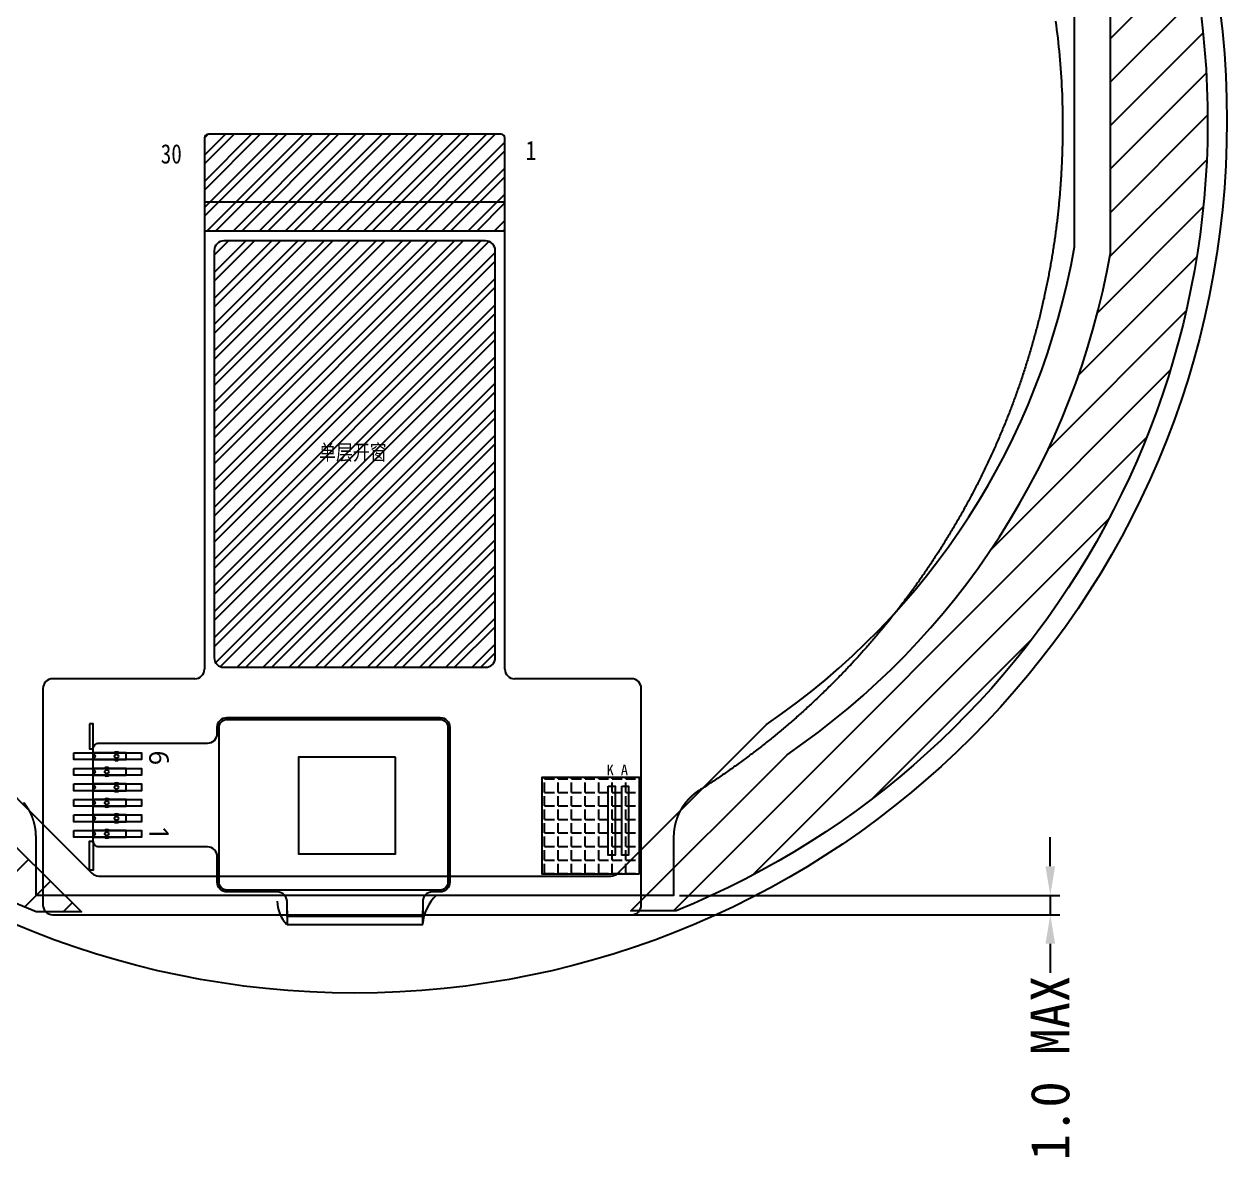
# Model space of a CAD drawing. Header units: millimetres. Extents: x 6268 to 6857, y -7375 to -6958.
# Drawn here: x 6716.7 to 6778.7, y -7210.8 to -7152.4 of the extents above; entities that cross this region are included whole.
import ezdxf

# ---------------------------------------------------------------- set-up
doc = ezdxf.new("R2010")
doc.units = ezdxf.units.MM
doc.header["$LTSCALE"] = 32.67
doc.header["$PDMODE"] = 3
doc.header["$PDSIZE"] = 0.3125
doc.layers.get('0').update_dxf_attribs({"linetype": 'CONTINUOUS'})
doc.layers.get('Defpoints').update_dxf_attribs({"linetype": 'CONTINUOUS'})
for name, color, linetype in [('BZ', 210, 'CONTINUOUS'), ('DIM', 3, 'CONTINUOUS'), ('ITO', 3, 'CONTINUOUS'), ('sensor', 7, 'CONTINUOUS')]:
    doc.layers.add(name, color=color, linetype=linetype)
doc.layers.add('dimension', color=3, linetype='CONTINUOUS', lineweight=9)
doc.styles.add('Arial', font='arial.ttf', dxfattribs={"height": 3})
doc.styles.get("Standard").update_dxf_attribs({"font": 'txt', "width": 0.8})
doc.styles.add('宋', font='SimSun.ttf')
doc.styles.add('宝明', font='simhei.ttf')
doc.styles.add('標注', font='txt.shx')
doc.dimstyles.new('標注', dxfattribs={"dimscale": 0, "dimtxt": 2.5, "dimasz": 1.5, "dimexe": 0.5, "dimexo": 0.3, "dimgap": 0.1, "dimtad": 0, "dimzin": 9, "dimdsep": 46, "dimtxsty": '標注', "dimcen": 0, "dimclrd": 3, "dimclre": 3, "dimclrt": 3, "dimazin": 2, "dimtfac": 1, "dimtmove": 0, "dimatfit": 3, "dimfxl": 1, "dimtolj": 1, "dimtzin": 0, "dimlwd": 25, "dimlwe": 25, "dimarcsym": 0})
pattern_1 = [(45, (66.8462, 199.5676), (-1.12253202, 1.12253202), [])]

# ---------------------------------------------------------------- blocks, each defined once
blk = doc.blocks.new('*D298')
at = {"color": 3, "lineweight": 25, "transparency": 16777216}
for p, q in [((6769.622, -7195.847), (6769.622, -7194.347)), ((6750.487, -7197.347), (6770.122, -7197.347)), ((6769.622, -7197.347), (6769.622, -7198.347)), ((6744.673, -7198.347), (6770.122, -7198.347)), ((6769.622, -7199.847), (6769.622, -7201.347))]:
    blk.add_line(p, q, dxfattribs=at)
at = {"color": 3, "transparency": 16777216}
for points in [[(6769.372, -7195.847), (6769.872, -7195.847), (6769.622, -7197.347)], [(6769.372, -7199.847), (6769.872, -7199.847), (6769.622, -7198.347)]]:
    blk.add_solid(points, dxfattribs=at)
at = {"layer": 'Defpoints', "color": 0, "transparency": 16777216}
for p in [(6750.187, -7197.347), (6744.373, -7198.347), (6769.622, -7198.347)]:
    blk.add_point(p, dxfattribs=at)
at = {"color": 3, "transparency": 16777216, "insert": (6769.622, -7206.257), "char_height": 2, "attachment_point": 5, "rotation": 90, "style": '宋'}
blk.add_mtext('\\A1;1.0 MAX', dxfattribs=at)

msp = doc.modelspace()

# ---------------------------------------------------------------- hatches: boundary and pattern name
h = msp.add_hatch()
h.set_pattern_fill('ANSI31', color=4, scale=0.5, style=0)
h.set_pattern_definition(pattern_1)
h.paths.add_polyline_path([(6723.684, -7119.1), (6733.737, -7119.1), (6733.661, -7113.387, 0.824), (6717.291, -7198.198), (6719.629, -7198.194), (6711.437, -7190.093, -0.202419), (6694.746, -7164.22), (6694.746, -7150.553, -0.293118)])
h = msp.add_hatch()
h.set_pattern_fill('ANSI31', color=4, scale=0.5, style=0)
h.set_pattern_definition(pattern_1)
h.paths.add_polyline_path([(6743.79, -7119.1, -0.293118), (6772.727, -7150.553), (6772.727, -7164.22, -0.202419), (6756.036, -7190.093), (6747.984, -7198.145), (6750.322, -7198.141, 0.824), (6733.661, -7113.387), (6733.737, -7119.1)])
h = msp.add_hatch()
h.set_pattern_fill('ANGLE', color=2, scale=0.1, angle=180)
h.set_pattern_definition([(0, (5124.40104, -7475.6251), (0, 0.6985), [0.508, -0.1905]), (90, (5124.40104, -7475.6251), (-0.6985, 4e-17), [0.508, -0.1905])])
h.paths.add_polyline_path([(6743.409, -7196.259), (6748.409, -7196.259), (6748.409, -7191.259), (6743.409, -7191.259)])
at = {"layer": 'ITO'}
h = msp.add_hatch(dxfattribs=at)
h.set_pattern_fill('ANSI32', color=30, scale=0.1)
h.set_pattern_definition([(45, (520.0826, 133.6057), (-0.67351921, 0.67351921), []), (45, (520.5317, 133.6057), (-0.67351921, 0.67351921), [])])
h.paths.add_polyline_path([(6726.179, -7158.085, 0.414214), (6725.979, -7158.285), (6725.979, -7163.085), (6741.479, -7163.085), (6741.479, -7158.285, 0.414214), (6741.279, -7158.085)])
at = {"layer": 'ITO', "true_color": 0xffffff}
h = msp.add_hatch(dxfattribs=at)
h.set_pattern_fill('ANSI32', scale=0.1)
h.set_pattern_definition([(45, (562.9766, 260.2078), (-0.67351921, 0.67351921), []), (45, (563.4256, 260.2078), (-0.67351921, 0.67351921), [])])
h.paths.add_polyline_path([(6740.979, -7164.085, 0.414214), (6740.479, -7163.585), (6726.979, -7163.585, 0.414214), (6726.479, -7164.085), (6726.479, -7185.085, 0.414214), (6726.979, -7185.585), (6740.479, -7185.585, 0.414214), (6740.979, -7185.085)])
h.paths.add_polyline_path([(6731.65, -7175.399), (6735.711, -7175.399), (6735.711, -7173.855), (6731.65, -7173.855)], flags=24)

# ---------------------------------------------------------------- linework, layer by layer
at = {"color": 1}
msp.add_line((6761.79, -7182.552), (6761.8, -7182.561), dxfattribs=at)
msp.add_line((6761.79, -7182.552), (6761.8, -7182.561), dxfattribs=at)
at = {"color": 30}
for p, q in [((6730.237, -7198.139), (6730.237, -7198.447)), ((6730.237, -7198.139), (6730.237, -7198.847)), ((6737.237, -7198.447), (6730.237, -7198.447)), ((6737.237, -7198.447), (6737.237, -7198.139)), ((6737.237, -7198.847), (6737.237, -7198.139)), ((6730.237, -7198.847), (6737.237, -7198.847))]:
    msp.add_line(p, q, dxfattribs=at)
for points in [[(6720.037, -7188.498), (6720.037, -7189.798), (6720.237, -7189.798), (6720.237, -7188.498)], [(6720.037, -7196.048), (6720.037, -7194.548), (6720.237, -7194.548), (6720.237, -7196.048)]]:
    msp.add_lwpolyline(points, close=True)
msp.add_lwpolyline([(6730.237, -7198.447), (6730.237, -7197.673, 0.414214), (6729.737, -7197.173), (6727.137, -7197.173, -0.414214), (6726.637, -7196.673), (6726.637, -7195.348, 0.414214), (6726.137, -7194.848), (6720.537, -7194.848, -0.414214), (6720.237, -7194.548), (6720.237, -7189.798, -0.414214), (6720.537, -7189.498), (6726.137, -7189.498, 0.414214), (6726.637, -7188.998), (6726.637, -7188.673, -0.414214), (6727.137, -7188.173), (6738.137, -7188.173, -0.414214), (6738.637, -7188.673), (6738.637, -7196.673, -0.414214), (6738.137, -7197.173), (6737.737, -7197.173, 0.414214), (6737.237, -7197.673), (6737.237, -7198.447)], format="xyb", dxfattribs=at)
for points in [[(6738.137, -7197.073), (6727.137, -7197.073, -0.414214), (6726.737, -7196.673), (6726.737, -7188.673), (6726.737, -7188.673, -0.414214), (6727.137, -7188.273), (6738.137, -7188.273, -0.414214), (6738.537, -7188.673), (6738.537, -7196.673, -0.414214)], [(6720.237, -7190.273), (6720.237, -7190.348), (6721.295, -7190.348, 0.353553), (6721.578, -7190.348), (6721.937, -7190.348), (6721.937, -7189.998), (6721.578, -7189.998, 0.353553), (6721.295, -7189.998), (6720.237, -7189.998), (6720.237, -7190.073, -1)], [(6720.237, -7191.073), (6720.237, -7191.148), (6720.795, -7191.148, 0.353553), (6721.078, -7191.148), (6721.937, -7191.148), (6721.937, -7190.798), (6721.078, -7190.798, 0.353553), (6720.795, -7190.798), (6720.237, -7190.798), (6720.237, -7190.873, -1)], [(6720.237, -7191.873), (6720.237, -7191.948), (6721.295, -7191.948, 0.353553), (6721.578, -7191.948), (6721.937, -7191.948), (6721.937, -7191.598), (6721.578, -7191.598, 0.353553), (6721.295, -7191.598), (6720.237, -7191.598), (6720.237, -7191.673, -1)], [(6720.237, -7192.673), (6720.237, -7192.748), (6720.795, -7192.748, 0.353553), (6721.078, -7192.748), (6721.937, -7192.748), (6721.937, -7192.398), (6721.078, -7192.398, 0.353553), (6720.795, -7192.398), (6720.237, -7192.398), (6720.237, -7192.473, -1)], [(6720.237, -7193.473), (6720.237, -7193.548), (6721.295, -7193.548, 0.353553), (6721.578, -7193.548), (6721.937, -7193.548), (6721.937, -7193.198), (6721.578, -7193.198, 0.353553), (6721.295, -7193.198), (6720.237, -7193.198), (6720.237, -7193.273, -1)], [(6720.237, -7194.273), (6720.237, -7194.348), (6720.795, -7194.348, 0.353553), (6721.078, -7194.348), (6721.937, -7194.348), (6721.937, -7193.998), (6721.078, -7193.998, 0.353553), (6720.795, -7193.998), (6720.237, -7193.998), (6720.237, -7194.073, -1)]]:
    msp.add_lwpolyline(points, format="xyb", close=True)
at = {"color": 2}
for points in [[(6719.237, -7189.998), (6722.737, -7189.998), (6722.737, -7190.348), (6719.237, -7190.348)], [(6719.237, -7190.798), (6722.737, -7190.798), (6722.737, -7191.148), (6719.237, -7191.148)], [(6719.237, -7191.598), (6722.737, -7191.598), (6722.737, -7191.948), (6719.237, -7191.948)], [(6748.409, -7196.259), (6743.409, -7196.259), (6743.409, -7191.259), (6748.409, -7191.259)], [(6719.237, -7192.398), (6722.737, -7192.398), (6722.737, -7192.748), (6719.237, -7192.748)], [(6719.237, -7193.198), (6722.737, -7193.198), (6722.737, -7193.548), (6719.237, -7193.548)], [(6719.237, -7193.998), (6722.737, -7193.998), (6722.737, -7194.348), (6719.237, -7194.348)], [(6719.237, -7193.998), (6722.737, -7193.998), (6722.737, -7194.348), (6719.237, -7194.348)]]:
    msp.add_lwpolyline(points, close=True, dxfattribs=at)
at = {"color": 2, "lineweight": -3}
for points in [[(6746.812, -7191.707), (6747.162, -7191.707), (6747.162, -7195.267), (6746.812, -7195.267)], [(6747.512, -7191.707), (6747.862, -7191.707), (6747.862, -7195.267), (6747.512, -7195.267)]]:
    msp.add_lwpolyline(points, close=True, dxfattribs=at)
for centre in [(6721.437, -7190.173), (6720.937, -7190.973), (6721.437, -7191.773), (6720.937, -7192.573), (6721.437, -7193.373), (6720.937, -7194.173)]:
    msp.add_circle(centre, 0.1)
at = {"color": 30}
for centre, radius, start, end in [((6739.408, -7198.965), 2.175, 131.90606, 176.87803), ((6731.42, -7197.649), 1.684, 180.05458, 225.3275), ((6731.42, -7197.649), 1.684, 180.05458, 225.3275)]:
    msp.add_arc(centre, radius, start, end, dxfattribs=at)
at = {"layer": 'BZ'}
msp.add_lwpolyline([(6769.888, -7152.247), (6769.918, -7152.468), (6769.948, -7152.691), (6769.976, -7152.913), (6770.003, -7153.135), (6770.028, -7153.358), (6770.052, -7153.581), (6770.075, -7153.804), (6770.096, -7154.027), (6770.116, -7154.25), (6770.134, -7154.473), (6770.152, -7154.696), (6770.167, -7154.92), (6770.182, -7155.143), (6770.195, -7155.367), (6770.207, -7155.591), (6770.217, -7155.815), (6770.226, -7156.039), (6770.233, -7156.263), (6770.24, -7156.486), (6770.244, -7156.71), (6770.248, -7156.934), (6770.25, -7157.159), (6770.251, -7157.382), (6770.251, -7157.461), (6770.252, -7157.541), (6770.252, -7157.622), (6770.252, -7157.702), (6770.253, -7157.782), (6770.253, -7157.862), (6770.252, -7157.942), (6770.252, -7158.022), (6770.251, -7158.103), (6770.251, -7158.183), (6770.25, -7158.263), (6770.249, -7158.343), (6770.248, -7158.423), (6770.246, -7158.503), (6770.245, -7158.583), (6770.243, -7158.664), (6770.241, -7158.744), (6770.239, -7158.824), (6770.237, -7158.904), (6770.235, -7158.984), (6770.232, -7159.064), (6770.23, -7159.144), (6770.227, -7159.225), (6770.224, -7159.305), (6770.221, -7159.385), (6770.218, -7159.465), (6770.214, -7159.545), (6770.211, -7159.625), (6770.207, -7159.705), (6770.203, -7159.785), (6770.199, -7159.865), (6770.195, -7159.945), (6770.191, -7160.025), (6770.186, -7160.105), (6770.181, -7160.185), (6770.177, -7160.265), (6770.172, -7160.345), (6770.166, -7160.425), (6770.161, -7160.505), (6770.156, -7160.585), (6770.15, -7160.665), (6770.144, -7160.745), (6770.138, -7160.825), (6770.132, -7160.905), (6770.126, -7160.985), (6770.12, -7161.065), (6770.113, -7161.145), (6770.106, -7161.225), (6770.099, -7161.305), (6770.092, -7161.385), (6770.085, -7161.464), (6770.078, -7161.544), (6770.07, -7161.624), (6770.062, -7161.704), (6770.055, -7161.784), (6770.047, -7161.863), (6770.038, -7161.943), (6770.03, -7162.023), (6770.022, -7162.103), (6770.013, -7162.182), (6770.004, -7162.262), (6769.995, -7162.342), (6769.986, -7162.421), (6769.977, -7162.501), (6769.968, -7162.581), (6769.958, -7162.66), (6769.948, -7162.74), (6769.938, -7162.819), (6769.928, -7162.899), (6769.918, -7162.978), (6769.908, -7163.058), (6769.897, -7163.137), (6769.887, -7163.217), (6769.876, -7163.296), (6769.865, -7163.376), (6769.854, -7163.455), (6769.842, -7163.534), (6769.831, -7163.614), (6769.819, -7163.693), (6769.807, -7163.772), (6769.795, -7163.852), (6769.783, -7163.931), (6769.771, -7164.01), (6769.759, -7164.089), (6769.746, -7164.168), (6769.733, -7164.248), (6769.721, -7164.327), (6769.708, -7164.406), (6769.694, -7164.485), (6769.681, -7164.564), (6769.667, -7164.643), (6769.654, -7164.722), (6769.64, -7164.801), (6769.626, -7164.88), (6769.612, -7164.959), (6769.598, -7165.038), (6769.583, -7165.116), (6769.569, -7165.195), (6769.554, -7165.274), (6769.539, -7165.353), (6769.524, -7165.432), (6769.509, -7165.51), (6769.493, -7165.589), (6769.478, -7165.668), (6769.462, -7165.746), (6769.446, -7165.825), (6769.43, -7165.903), (6769.414, -7165.982), (6769.398, -7166.06), (6769.381, -7166.139), (6769.365, -7166.217), (6769.348, -7166.296), (6769.331, -7166.374), (6769.314, -7166.452), (6769.297, -7166.531), (6769.279, -7166.609), (6769.262, -7166.687), (6769.244, -7166.765), (6769.226, -7166.843), (6769.208, -7166.921), (6769.19, -7167), (6769.172, -7167.078), (6769.153, -7167.156), (6769.134, -7167.234), (6769.116, -7167.312), (6769.097, -7167.389), (6769.078, -7167.467), (6769.058, -7167.545), (6769.039, -7167.623), (6769.019, -7167.701), (6769, -7167.778), (6768.98, -7167.856), (6768.96, -7167.934), (6768.94, -7168.011), (6768.919, -7168.089), (6768.899, -7168.166), (6768.878, -7168.244), (6768.857, -7168.321), (6768.836, -7168.399), (6768.815, -7168.476), (6768.794, -7168.553), (6768.773, -7168.63), (6768.751, -7168.708), (6768.729, -7168.785), (6768.707, -7168.862), (6768.685, -7168.939), (6768.663, -7169.016), (6768.641, -7169.093), (6768.619, -7169.17), (6768.596, -7169.247), (6768.573, -7169.324), (6768.55, -7169.401), (6768.527, -7169.477), (6768.504, -7169.554), (6768.48, -7169.631), (6768.457, -7169.707), (6768.433, -7169.784), (6768.409, -7169.861), (6768.385, -7169.937), (6768.361, -7170.013), (6768.337, -7170.09), (6768.313, -7170.166), (6768.288, -7170.242), (6768.263, -7170.319), (6768.238, -7170.395), (6768.213, -7170.471), (6768.188, -7170.547), (6768.163, -7170.623), (6768.137, -7170.699), (6768.112, -7170.775), (6768.086, -7170.851), (6768.06, -7170.927), (6768.034, -7171.003), (6768.007, -7171.078), (6767.981, -7171.154), (6767.954, -7171.23), (6767.928, -7171.305), (6767.901, -7171.381), (6767.874, -7171.456), (6767.847, -7171.532), (6767.819, -7171.607), (6767.792, -7171.683), (6767.764, -7171.758), (6767.737, -7171.833), (6767.709, -7171.908), (6767.681, -7171.983), (6767.653, -7172.058), (6767.624, -7172.133), (6767.596, -7172.208), (6767.567, -7172.283), (6767.538, -7172.358), (6767.509, -7172.433), (6767.48, -7172.507), (6767.451, -7172.582), (6767.422, -7172.657), (6767.392, -7172.731), (6767.362, -7172.806), (6767.333, -7172.88), (6767.303, -7172.954), (6767.272, -7173.029), (6767.242, -7173.103), (6767.212, -7173.177), (6767.181, -7173.251), (6767.151, -7173.325), (6767.12, -7173.399), (6767.089, -7173.473), (6767.058, -7173.547), (6767.026, -7173.621), (6766.995, -7173.695), (6766.963, -7173.768), (6766.932, -7173.842), (6766.9, -7173.915), (6766.868, -7173.989), (6766.835, -7174.062), (6766.803, -7174.136), (6766.771, -7174.209), (6766.738, -7174.282), (6766.705, -7174.355), (6766.672, -7174.429), (6766.639, -7174.502), (6766.606, -7174.575), (6766.573, -7174.647), (6766.539, -7174.72), (6766.506, -7174.793), (6766.472, -7174.866), (6766.438, -7174.938), (6766.404, -7175.011), (6766.37, -7175.084), (6766.336, -7175.156), (6766.301, -7175.228), (6766.266, -7175.301), (6766.232, -7175.373), (6766.197, -7175.445), (6766.162, -7175.517), (6766.127, -7175.589), (6766.091, -7175.661), (6766.056, -7175.733), (6766.02, -7175.805), (6765.984, -7175.877), (6765.948, -7175.948), (6765.912, -7176.02), (6765.876, -7176.091), (6765.84, -7176.163), (6765.803, -7176.234), (6765.767, -7176.306), (6765.73, -7176.377), (6765.693, -7176.448), (6765.656, -7176.519), (6765.619, -7176.59), (6765.582, -7176.661), (6765.544, -7176.732), (6765.507, -7176.803), (6765.469, -7176.873), (6765.431, -7176.944), (6765.393, -7177.015), (6765.355, -7177.085), (6765.317, -7177.156), (6765.278, -7177.226), (6765.24, -7177.296), (6765.201, -7177.366), (6765.162, -7177.437), (6765.123, -7177.507), (6765.084, -7177.577), (6765.045, -7177.646), (6765.005, -7177.716), (6764.966, -7177.786), (6764.926, -7177.856), (6764.886, -7177.925), (6764.846, -7177.995), (6764.806, -7178.064), (6764.766, -7178.133), (6764.725, -7178.203), (6764.685, -7178.272), (6764.644, -7178.341), (6764.603, -7178.41), (6764.563, -7178.479), (6764.522, -7178.548), (6764.48, -7178.617), (6764.439, -7178.685), (6764.398, -7178.754), (6764.356, -7178.822), (6764.314, -7178.891), (6764.272, -7178.959), (6764.23, -7179.028), (6764.188, -7179.096), (6764.146, -7179.164), (6764.103, -7179.232), (6764.061, -7179.3), (6764.018, -7179.368), (6763.975, -7179.435), (6763.933, -7179.503), (6763.889, -7179.571), (6763.846, -7179.638), (6763.803, -7179.706), (6763.759, -7179.773), (6763.716, -7179.84), (6763.672, -7179.907), (6763.628, -7179.975), (6763.584, -7180.042), (6763.54, -7180.108), (6763.496, -7180.175), (6763.451, -7180.242), (6763.407, -7180.309), (6763.362, -7180.375), (6763.317, -7180.442), (6763.272, -7180.508), (6763.227, -7180.574), (6763.182, -7180.641), (6763.137, -7180.707), (6763.091, -7180.773), (6763.046, -7180.839), (6763, -7180.905), (6762.954, -7180.97), (6762.908, -7181.036), (6762.862, -7181.101), (6762.816, -7181.167), (6762.769, -7181.232), (6762.723, -7181.298), (6762.676, -7181.363), (6762.629, -7181.428), (6762.583, -7181.493), (6762.536, -7181.558), (6762.488, -7181.623), (6762.441, -7181.688), (6762.394, -7181.752), (6762.346, -7181.817), (6762.298, -7181.881), (6762.251, -7181.946), (6762.203, -7182.01), (6762.155, -7182.074), (6762.107, -7182.138), (6762.058, -7182.202), (6762.01, -7182.266), (6761.961, -7182.33), (6761.913, -7182.393), (6761.864, -7182.457), (6761.815, -7182.521), (6761.766, -7182.584), (6761.717, -7182.647), (6761.667, -7182.71), (6761.618, -7182.774), (6761.568, -7182.837), (6761.519, -7182.899), (6761.469, -7182.962), (6761.419, -7183.025), (6761.369, -7183.088), (6761.319, -7183.15), (6761.268, -7183.213), (6761.218, -7183.275), (6761.167, -7183.337), (6761.117, -7183.399), (6761.066, -7183.461), (6761.015, -7183.523), (6760.964, -7183.585), (6760.913, -7183.647), (6760.862, -7183.708), (6760.81, -7183.77), (6760.759, -7183.831), (6760.707, -7183.893), (6760.655, -7183.954), (6760.603, -7184.015), (6760.551, -7184.076), (6760.499, -7184.137), (6760.447, -7184.198), (6760.395, -7184.258), (6760.342, -7184.319), (6760.289, -7184.379), (6760.237, -7184.44), (6760.184, -7184.5), (6760.131, -7184.56), (6760.078, -7184.62), (6760.025, -7184.68), (6759.971, -7184.74), (6759.918, -7184.8), (6759.864, -7184.859), (6759.811, -7184.919), (6759.757, -7184.978), (6759.703, -7185.038), (6759.649, -7185.097), (6759.595, -7185.156), (6759.54, -7185.215), (6759.486, -7185.274), (6759.431, -7185.333), (6759.377, -7185.391), (6759.322, -7185.45), (6759.267, -7185.508), (6759.212, -7185.567), (6759.157, -7185.625), (6759.102, -7185.683), (6759.047, -7185.741), (6758.991, -7185.799), (6758.936, -7185.857), (6758.88, -7185.915), (6758.824, -7185.972), (6758.768, -7186.03), (6758.712, -7186.087), (6758.656, -7186.144), (6758.6, -7186.201), (6758.544, -7186.258), (6758.487, -7186.315), (6758.431, -7186.372), (6758.374, -7186.429), (6758.317, -7186.485), (6758.26, -7186.542), (6758.203, -7186.598), (6758.146, -7186.655), (6758.089, -7186.711), (6758.032, -7186.767), (6757.974, -7186.823), (6757.917, -7186.878), (6757.859, -7186.934), (6757.801, -7186.99), (6757.743, -7187.045), (6757.685, -7187.1), (6757.627, -7187.156), (6757.569, -7187.211), (6757.511, -7187.266), (6757.452, -7187.321), (6757.394, -7187.375), (6757.335, -7187.43), (6757.276, -7187.484), (6757.217, -7187.539), (6757.158, -7187.593), (6757.099, -7187.647), (6757.04, -7187.701), (6756.981, -7187.755), (6756.921, -7187.809), (6756.862, -7187.863), (6756.802, -7187.916), (6756.742, -7187.97), (6756.683, -7188.023), (6756.623, -7188.076), (6756.563, -7188.13), (6756.502, -7188.183), (6756.442, -7188.235), (6756.382, -7188.288), (6756.321, -7188.341), (6756.261, -7188.393), (6756.2, -7188.446), (6756.139, -7188.498), (6756.078, -7188.55), (6756.017, -7188.602), (6755.956, -7188.654), (6755.895, -7188.706), (6755.834, -7188.758), (6755.772, -7188.809), (6755.711, -7188.86), (6755.649, -7188.912), (6755.588, -7188.963), (6755.526, -7189.014), (6755.464, -7189.065), (6755.402, -7189.116), (6755.34, -7189.166), (6755.278, -7189.217), (6755.215, -7189.267), (6755.153, -7189.318), (6755.09, -7189.368), (6755.028, -7189.418), (6754.965, -7189.468), (6754.902, -7189.518), (6754.839, -7189.568), (6754.776, -7189.617), (6754.713, -7189.667), (6754.65, -7189.716), (6754.587, -7189.765), (6754.523, -7189.814), (6754.46, -7189.863), (6754.396, -7189.912), (6754.333, -7189.961), (6754.269, -7190.009), (6754.205, -7190.058), (6754.141, -7190.106), (6754.077, -7190.154), (6754.013, -7190.202), (6753.949, -7190.25), (6753.884, -7190.298), (6753.82, -7190.346), (6753.755, -7190.393), (6753.691, -7190.441), (6753.626, -7190.488), (6753.561, -7190.535), (6753.496, -7190.582), (6753.431, -7190.629), (6753.366, -7190.676), (6753.301, -7190.722), (6753.236, -7190.769), (6753.17, -7190.815), (6753.105, -7190.862), (6753.039, -7190.908), (6752.973, -7190.954), (6752.908, -7191), (6752.842, -7191.045), (6752.776, -7191.091), (6752.71, -7191.136), (6752.644, -7191.182), (6752.578, -7191.227), (6752.511, -7191.272), (6752.445, -7191.317), (6752.379, -7191.362), (6752.312, -7191.407), (6752.245, -7191.451), (6752.179, -7191.496), (6752.112, -7191.54), (6752.045, -7191.584), (6751.978, -7191.628), (6751.911, -7191.672), (6751.844, -7191.716), (6751.776, -7191.759), (6751.709, -7191.803), (6751.642, -7191.846), (6751.574, -7191.89), (6751.507, -7191.933), (6751.502, -7191.936), (6751.497, -7191.939), (6751.492, -7191.942), (6751.488, -7191.945), (6751.483, -7191.948), (6751.478, -7191.951), (6751.474, -7191.954), (6751.469, -7191.957), (6751.464, -7191.96), (6751.46, -7191.963), (6751.455, -7191.966), (6751.45, -7191.969), (6751.441, -7191.976), (6751.437, -7191.979), (6751.432, -7191.982), (6751.427, -7191.985), (6751.418, -7191.991), (6751.413, -7191.995), (6751.409, -7191.998), (6751.4, -7192.004), (6751.395, -7192.007), (6751.391, -7192.011), (6751.386, -7192.014), (6751.382, -7192.017), (6751.372, -7192.024), (6751.368, -7192.027), (6751.359, -7192.033), (6751.354, -7192.037), (6751.35, -7192.04), (6751.345, -7192.043), (6751.341, -7192.047), (6751.336, -7192.05), (6751.332, -7192.053), (6751.327, -7192.057), (6751.323, -7192.06), (6751.318, -7192.063), (6751.314, -7192.067), (6751.305, -7192.074), (6751.301, -7192.077), (6751.296, -7192.08), (6751.292, -7192.084), (6751.287, -7192.087), (6751.283, -7192.091), (6751.274, -7192.098), (6751.27, -7192.101), (6751.261, -7192.108), (6751.257, -7192.111), (6751.252, -7192.115), (6751.248, -7192.118), (6751.244, -7192.122), (6751.239, -7192.125), (6751.235, -7192.129), (6751.231, -7192.132), (6751.222, -7192.14), (6751.218, -7192.143), (6751.213, -7192.147), (6751.209, -7192.15), (6751.205, -7192.154), (6751.201, -7192.157), (6751.196, -7192.161), (6751.192, -7192.165), (6751.188, -7192.168), (6751.183, -7192.172), (6751.179, -7192.176), (6751.175, -7192.179), (6751.171, -7192.183), (6751.162, -7192.19), (6751.158, -7192.194), (6751.154, -7192.197), (6751.15, -7192.201), (6751.145, -7192.205), (6751.141, -7192.209), (6751.137, -7192.212), (6751.133, -7192.216), (6751.129, -7192.22), (6751.125, -7192.224), (6751.121, -7192.227), (6751.116, -7192.231), (6751.112, -7192.235), (6751.104, -7192.242), (6751.1, -7192.246), (6751.096, -7192.25), (6751.092, -7192.254), (6751.088, -7192.258), (6751.084, -7192.262), (6751.08, -7192.265), (6751.075, -7192.269), (6751.071, -7192.273), (6751.067, -7192.277), (6751.063, -7192.281), (6751.059, -7192.285), (6751.055, -7192.289), (6751.051, -7192.292), (6751.047, -7192.296), (6751.043, -7192.3), (6751.039, -7192.304), (6751.035, -7192.308), (6751.031, -7192.312), (6751.027, -7192.316), (6751.023, -7192.32), (6751.019, -7192.324), (6751.012, -7192.332), (6751.004, -7192.34), (6751, -7192.344), (6750.996, -7192.348), (6750.988, -7192.356), (6750.98, -7192.364), (6750.976, -7192.368), (6750.973, -7192.372), (6750.969, -7192.376), (6750.965, -7192.38), (6750.961, -7192.384), (6750.957, -7192.388), (6750.953, -7192.392), (6750.95, -7192.396), (6750.946, -7192.4), (6750.942, -7192.404), (6750.938, -7192.409), (6750.935, -7192.413), (6750.927, -7192.421), (6750.923, -7192.425), (6750.919, -7192.429), (6750.916, -7192.433), (6750.912, -7192.438), (6750.908, -7192.442), (6750.905, -7192.446), (6750.901, -7192.45), (6750.897, -7192.454), (6750.894, -7192.458), (6750.886, -7192.467), (6750.882, -7192.471), (6750.879, -7192.475), (6750.875, -7192.48), (6750.868, -7192.488), (6750.864, -7192.492), (6750.861, -7192.497), (6750.857, -7192.501), (6750.853, -7192.505), (6750.85, -7192.509), (6750.846, -7192.514), (6750.843, -7192.518), (6750.839, -7192.522), (6750.832, -7192.531), (6750.825, -7192.54), (6750.821, -7192.544), (6750.818, -7192.548), (6750.814, -7192.553), (6750.811, -7192.557), (6750.807, -7192.561), (6750.804, -7192.566), (6750.8, -7192.57), (6750.797, -7192.575), (6750.794, -7192.579), (6750.787, -7192.588), (6750.783, -7192.592), (6750.78, -7192.596), (6750.776, -7192.601), (6750.773, -7192.605), (6750.766, -7192.614), (6750.763, -7192.619), (6750.76, -7192.623), (6750.753, -7192.632), (6750.749, -7192.637), (6750.746, -7192.641), (6750.743, -7192.646), (6750.74, -7192.65), (6750.736, -7192.655), (6750.733, -7192.659), (6750.73, -7192.664), (6750.726, -7192.668), (6750.723, -7192.673), (6750.72, -7192.677), (6750.713, -7192.686), (6750.71, -7192.691), (6750.704, -7192.7), (6750.7, -7192.705), (6750.697, -7192.709), (6750.694, -7192.714), (6750.691, -7192.719), (6750.688, -7192.723), (6750.681, -7192.732), (6750.678, -7192.737), (6750.675, -7192.742), (6750.672, -7192.746), (6750.669, -7192.751), (6750.666, -7192.755), (6750.663, -7192.76), (6750.66, -7192.765), (6750.657, -7192.769), (6750.653, -7192.774), (6750.647, -7192.784), (6750.644, -7192.788), (6750.641, -7192.793), (6750.638, -7192.798), (6750.635, -7192.802), (6750.629, -7192.812), (6750.626, -7192.816), (6750.623, -7192.821), (6750.617, -7192.831), (6750.611, -7192.84), (6750.608, -7192.845), (6750.606, -7192.85), (6750.603, -7192.854), (6750.6, -7192.859), (6750.597, -7192.864), (6750.591, -7192.874), (6750.588, -7192.878), (6750.585, -7192.883), (6750.582, -7192.888), (6750.58, -7192.893), (6750.574, -7192.902), (6750.571, -7192.907), (6750.568, -7192.912), (6750.566, -7192.917), (6750.563, -7192.922), (6750.56, -7192.927), (6750.557, -7192.932), (6750.555, -7192.936), (6750.552, -7192.941), (6750.549, -7192.946), (6750.546, -7192.951), (6750.541, -7192.961), (6750.538, -7192.966), (6750.536, -7192.971), (6750.533, -7192.976), (6750.53, -7192.98), (6750.528, -7192.985), (6750.525, -7192.99), (6750.522, -7192.995), (6750.52, -7193), (6750.514, -7193.01), (6750.509, -7193.02), (6750.507, -7193.025), (6750.504, -7193.03), (6750.502, -7193.035), (6750.496, -7193.045), (6750.494, -7193.05), (6750.491, -7193.055), (6750.486, -7193.065), (6750.484, -7193.07), (6750.481, -7193.075), (6750.479, -7193.08), (6750.477, -7193.085), (6750.474, -7193.09), (6750.472, -7193.095), (6750.469, -7193.1), (6750.467, -7193.105), (6750.464, -7193.11), (6750.462, -7193.115), (6750.46, -7193.12), (6750.457, -7193.125), (6750.455, -7193.13), (6750.452, -7193.135), (6750.448, -7193.145), (6750.443, -7193.155), (6750.438, -7193.166), (6750.436, -7193.171), (6750.434, -7193.176), (6750.429, -7193.186), (6750.427, -7193.191), (6750.425, -7193.196), (6750.423, -7193.202), (6750.42, -7193.207), (6750.418, -7193.212), (6750.416, -7193.217), (6750.414, -7193.222), (6750.412, -7193.227), (6750.409, -7193.232), (6750.407, -7193.237), (6750.403, -7193.248), (6750.401, -7193.253), (6750.399, -7193.258), (6750.397, -7193.263), (6750.395, -7193.268), (6750.392, -7193.274), (6750.39, -7193.279), (6750.388, -7193.284), (6750.386, -7193.289), (6750.384, -7193.294), (6750.38, -7193.305), (6750.378, -7193.31), (6750.374, -7193.32), (6750.372, -7193.326), (6750.37, -7193.331), (6750.366, -7193.341), (6750.364, -7193.347), (6750.362, -7193.352), (6750.36, -7193.357), (6750.358, -7193.362), (6750.357, -7193.368), (6750.353, -7193.378), (6750.349, -7193.389), (6750.347, -7193.394), (6750.345, -7193.399), (6750.344, -7193.404), (6750.342, -7193.41), (6750.34, -7193.415), (6750.338, -7193.42), (6750.336, -7193.426), (6750.333, -7193.436), (6750.331, -7193.442), (6750.329, -7193.447), (6750.327, -7193.452), (6750.326, -7193.457), (6750.324, -7193.463), (6750.322, -7193.468), (6750.321, -7193.474), (6750.319, -7193.479), (6750.317, -7193.484), (6750.316, -7193.489), (6750.312, -7193.5), (6750.311, -7193.505), (6750.309, -7193.511), (6750.307, -7193.516), (6750.306, -7193.522), (6750.304, -7193.527), (6750.303, -7193.532), (6750.299, -7193.543), (6750.298, -7193.548), (6750.296, -7193.554), (6750.295, -7193.559), (6750.293, -7193.564), (6750.292, -7193.57), (6750.29, -7193.575), (6750.287, -7193.586), (6750.284, -7193.597), (6750.283, -7193.602), (6750.282, -7193.608), (6750.28, -7193.613), (6750.279, -7193.618), (6750.277, -7193.624), (6750.276, -7193.629), (6750.273, -7193.64), (6750.272, -7193.645), (6750.269, -7193.656), (6750.268, -7193.662), (6750.266, -7193.667), (6750.265, -7193.673), (6750.264, -7193.678), (6750.263, -7193.684), (6750.261, -7193.689), (6750.26, -7193.694), (6750.259, -7193.7), (6750.258, -7193.705), (6750.256, -7193.711), (6750.255, -7193.716), (6750.254, -7193.722), (6750.253, -7193.727), (6750.251, -7193.732), (6750.249, -7193.744), (6750.248, -7193.749), (6750.247, -7193.754), (6750.246, -7193.76), (6750.245, -7193.765), (6750.243, -7193.771), (6750.242, -7193.776), (6750.241, -7193.782), (6750.24, -7193.787), (6750.239, -7193.793), (6750.238, -7193.798), (6750.236, -7193.809), (6750.235, -7193.815), (6750.234, -7193.82), (6750.233, -7193.826), (6750.232, -7193.831), (6750.231, -7193.837), (6750.23, -7193.842), (6750.229, -7193.848), (6750.227, -7193.859), (6750.226, -7193.864), (6750.225, -7193.87), (6750.224, -7193.875), (6750.223, -7193.881), (6750.222, -7193.892), (6750.221, -7193.897), (6750.22, -7193.903), (6750.219, -7193.908), (6750.218, -7193.914), (6750.217, -7193.92), (6750.217, -7193.925), (6750.216, -7193.931), (6750.215, -7193.936), (6750.214, -7193.942), (6750.213, -7193.947), (6750.213, -7193.953), (6750.212, -7193.958), (6750.211, -7193.964), (6750.21, -7193.969), (6750.21, -7193.975), (6750.209, -7193.98), (6750.208, -7193.986), (6750.208, -7193.991), (6750.206, -7194.003), (6750.206, -7194.008), (6750.205, -7194.014), (6750.204, -7194.019), (6750.204, -7194.025), (6750.203, -7194.03), (6750.203, -7194.036), (6750.202, -7194.041), (6750.201, -7194.047), (6750.201, -7194.053), (6750.2, -7194.058), (6750.2, -7194.064), (6750.199, -7194.069), (6750.199, -7194.075), (6750.198, -7194.08), (6750.198, -7194.086), (6750.197, -7194.097), (6750.196, -7194.103), (6750.196, -7194.108), (6750.195, -7194.114), (6750.195, -7194.119), (6750.194, -7194.125), (6750.194, -7194.131), (6750.194, -7194.136), (6750.193, -7194.142), (6750.193, -7194.147), (6750.193, -7194.153), (6750.192, -7194.158), (6750.191, -7194.17), (6750.191, -7194.175), (6750.191, -7194.181), (6750.191, -7194.186), (6750.19, -7194.192), (6750.19, -7194.197), (6750.19, -7194.203), (6750.189, -7194.209), (6750.189, -7194.22), (6750.189, -7194.225), (6750.189, -7194.231), (6750.188, -7194.237), (6750.188, -7194.242), (6750.188, -7194.248), (6750.188, -7194.253), (6750.188, -7194.259), (6750.187, -7194.27), (6750.187, -7194.276), (6750.187, -7194.281), (6750.187, -7194.287), (6750.187, -7194.292), (6750.187, -7194.298), (6750.187, -7194.304), (6750.187, -7194.309), (6750.187, -7194.315), (6750.187, -7194.32), (6750.187, -7194.326), (6750.187, -7194.332), (6750.187, -7194.337), (6750.187, -7197.347), (6717.287, -7197.347), (6717.287, -7194.332), (6717.287, -7194.326), (6717.287, -7194.32), (6717.286, -7194.315), (6717.286, -7194.309), (6717.286, -7194.304), (6717.286, -7194.298), (6717.286, -7194.287), (6717.286, -7194.281), (6717.286, -7194.276), (6717.286, -7194.265), (6717.285, -7194.253), (6717.285, -7194.248), (6717.285, -7194.242), (6717.285, -7194.231), (6717.284, -7194.225), (6717.284, -7194.22), (6717.284, -7194.214), (6717.284, -7194.209), (6717.283, -7194.203), (6717.283, -7194.198), (6717.283, -7194.192), (6717.283, -7194.186), (6717.282, -7194.181), (6717.282, -7194.175), (6717.282, -7194.17), (6717.281, -7194.164), (6717.281, -7194.158), (6717.281, -7194.153), (6717.28, -7194.147), (6717.28, -7194.142), (6717.279, -7194.136), (6717.279, -7194.131), (6717.279, -7194.125), (6717.278, -7194.119), (6717.278, -7194.114), (6717.277, -7194.108), (6717.277, -7194.103), (6717.276, -7194.097), (6717.276, -7194.091), (6717.275, -7194.086), (6717.274, -7194.075), (6717.274, -7194.069), (6717.273, -7194.064), (6717.273, -7194.058), (6717.272, -7194.053), (6717.272, -7194.047), (6717.271, -7194.036), (6717.27, -7194.03), (6717.269, -7194.025), (6717.269, -7194.019), (6717.268, -7194.014), (6717.268, -7194.008), (6717.267, -7194.003), (6717.266, -7193.997), (6717.266, -7193.992), (6717.265, -7193.986), (6717.264, -7193.98), (6717.263, -7193.975), (6717.263, -7193.969), (6717.262, -7193.964), (6717.261, -7193.958), (6717.261, -7193.953), (6717.26, -7193.947), (6717.259, -7193.942), (6717.258, -7193.936), (6717.257, -7193.931), (6717.257, -7193.925), (6717.256, -7193.92), (6717.255, -7193.914), (6717.254, -7193.908), (6717.253, -7193.903), (6717.252, -7193.897), (6717.252, -7193.892), (6717.251, -7193.886), (6717.25, -7193.881), (6717.249, -7193.875), (6717.248, -7193.87), (6717.247, -7193.864), (6717.245, -7193.853), (6717.244, -7193.848), (6717.243, -7193.842), (6717.242, -7193.837), (6717.241, -7193.831), (6717.24, -7193.826), (6717.239, -7193.82), (6717.238, -7193.815), (6717.237, -7193.809), (6717.236, -7193.804), (6717.234, -7193.793), (6717.233, -7193.787), (6717.232, -7193.782), (6717.23, -7193.771), (6717.229, -7193.765), (6717.228, -7193.76), (6717.226, -7193.754), (6717.225, -7193.749), (6717.224, -7193.743), (6717.223, -7193.738), (6717.222, -7193.732), (6717.221, -7193.727), (6717.219, -7193.722), (6717.217, -7193.711), (6717.216, -7193.705), (6717.214, -7193.7), (6717.213, -7193.694), (6717.211, -7193.684), (6717.209, -7193.678), (6717.208, -7193.673), (6717.207, -7193.667), (6717.205, -7193.662), (6717.204, -7193.656), (6717.203, -7193.651), (6717.201, -7193.645), (6717.2, -7193.64), (6717.199, -7193.635), (6717.196, -7193.624), (6717.194, -7193.618), (6717.193, -7193.613), (6717.192, -7193.608), (6717.19, -7193.602), (6717.189, -7193.597), (6717.186, -7193.586), (6717.184, -7193.581), (6717.183, -7193.575), (6717.181, -7193.57), (6717.18, -7193.564), (6717.178, -7193.559), (6717.177, -7193.554), (6717.175, -7193.548), (6717.172, -7193.538), (6717.171, -7193.532), (6717.169, -7193.527), (6717.167, -7193.522), (6717.166, -7193.516), (6717.164, -7193.511), (6717.163, -7193.506), (6717.159, -7193.495), (6717.158, -7193.489), (6717.156, -7193.484), (6717.153, -7193.473), (6717.151, -7193.468), (6717.149, -7193.463), (6717.147, -7193.457), (6717.146, -7193.452), (6717.142, -7193.441), (6717.14, -7193.436), (6717.139, -7193.431), (6717.137, -7193.426), (6717.135, -7193.42), (6717.133, -7193.415), (6717.131, -7193.41), (6717.13, -7193.404), (6717.128, -7193.399), (6717.126, -7193.394), (6717.124, -7193.389), (6717.122, -7193.383), (6717.12, -7193.378), (6717.117, -7193.368), (6717.115, -7193.362), (6717.113, -7193.357), (6717.111, -7193.352), (6717.109, -7193.347), (6717.107, -7193.341), (6717.105, -7193.336), (6717.103, -7193.331), (6717.101, -7193.326), (6717.099, -7193.32), (6717.097, -7193.315), (6717.093, -7193.305), (6717.091, -7193.3), (6717.089, -7193.294), (6717.087, -7193.289), (6717.085, -7193.284), (6717.083, -7193.279), (6717.081, -7193.274), (6717.079, -7193.269), (6717.077, -7193.263), (6717.074, -7193.258), (6717.072, -7193.253), (6717.07, -7193.248), (6717.066, -7193.237), (6717.064, -7193.232), (6717.061, -7193.227), (6717.059, -7193.222), (6717.057, -7193.217), (6717.055, -7193.212), (6717.053, -7193.207), (6717.05, -7193.201), (6717.048, -7193.196), (6717.046, -7193.191), (6717.044, -7193.186), (6717.041, -7193.181), (6717.039, -7193.176), (6717.037, -7193.171), (6717.032, -7193.16), (6717.03, -7193.155), (6717.025, -7193.145), (6717.023, -7193.14), (6717.021, -7193.135), (6717.018, -7193.13), (6717.016, -7193.125), (6717.014, -7193.12), (6717.011, -7193.115), (6717.009, -7193.11), (6717.006, -7193.105), (6717.004, -7193.1), (6717.002, -7193.095), (6716.999, -7193.09), (6716.997, -7193.085), (6716.994, -7193.08), (6716.992, -7193.075), (6716.987, -7193.065), (6716.984, -7193.06), (6716.982, -7193.055), (6716.979, -7193.05), (6716.974, -7193.04), (6716.972, -7193.035), (6716.966, -7193.025), (6716.964, -7193.02), (6716.961, -7193.015), (6716.959, -7193.01), (6716.956, -7193.005), (6716.951, -7192.995), (6716.948, -7192.99), (6716.946, -7192.985), (6716.94, -7192.975), (6716.938, -7192.971), (6716.935, -7192.966), (6716.932, -7192.961), (6716.929, -7192.956), (6716.927, -7192.951), (6716.924, -7192.946), (6716.921, -7192.941), (6716.916, -7192.931), (6716.913, -7192.927), (6716.91, -7192.922), (6716.907, -7192.917), (6716.905, -7192.912), (6716.899, -7192.902), (6716.896, -7192.898), (6716.893, -7192.893), (6716.891, -7192.888), (6716.888, -7192.883), (6716.885, -7192.878), (6716.882, -7192.874), (6716.879, -7192.869), (6716.876, -7192.864), (6716.873, -7192.859), (6716.871, -7192.854), (6716.865, -7192.845), (6716.862, -7192.84), (6716.859, -7192.835), (6716.856, -7192.831), (6716.853, -7192.826), (6716.85, -7192.821), (6716.847, -7192.816), (6716.844, -7192.812), (6716.841, -7192.807), (6716.838, -7192.802), (6716.835, -7192.797), (6716.832, -7192.793), (6716.829, -7192.788), (6716.823, -7192.779), (6716.82, -7192.774), (6716.817, -7192.769), (6716.814, -7192.765), (6716.811, -7192.76), (6716.807, -7192.756), (6716.804, -7192.751), (6716.801, -7192.746), (6716.798, -7192.742), (6716.795, -7192.737), (6716.792, -7192.732), (6716.789, -7192.728), (6716.785, -7192.723), (6716.782, -7192.718), (6716.779, -7192.714), (6716.773, -7192.705), (6716.769, -7192.7), (6716.766, -7192.695), (6716.763, -7192.691), (6716.76, -7192.686), (6716.757, -7192.682), (6716.753, -7192.677), (6716.75, -7192.673), (6716.747, -7192.668), (6716.744, -7192.664), (6716.74, -7192.659), (6716.737, -7192.655), (6716.734, -7192.65), (6716.73, -7192.646), (6716.727, -7192.641), (6716.724, -7192.637), (6716.72, -7192.632), (6716.714, -7192.623), (6716.71, -7192.619), (6716.707, -7192.614), (6716.703, -7192.61), (6716.7, -7192.605), (6716.697, -7192.601), (6716.693, -7192.597), (6716.686, -7192.588), (6716.68, -7192.579), (6716.673, -7192.57), (6716.669, -7192.566), (6716.666, -7192.561)], dxfattribs=at)
at = {"layer": 'ITO', "color": 30}
for p, q in [((6741.279, -7158.085), (6726.179, -7158.085)), ((6725.979, -7158.285), (6725.979, -7185.677)), ((6741.479, -7185.677), (6741.479, -7158.285)), ((6741.479, -7161.585), (6725.979, -7161.585)), ((6741.479, -7163.085), (6725.979, -7163.085)), ((6725.479, -7186.177), (6718.143, -7186.177)), ((6748.017, -7186.177), (6741.979, -7186.177)), ((6717.643, -7186.677), (6717.643, -7197.847)), ((6748.517, -7197.847), (6748.517, -7186.677)), ((6718.143, -7198.347), (6748.017, -7198.347))]:
    msp.add_line(p, q, dxfattribs=at)
at = {"layer": 'ITO', "color": 7, "true_color": 0xffffff, "const_width": 0.1}
msp.add_lwpolyline([(6741.479, -7161.585), (6725.979, -7161.585)], dxfattribs=at)
at = {"layer": 'ITO', "color": 7, "true_color": 0xffffff}
msp.add_lwpolyline([(6726.979, -7185.585), (6740.479, -7185.585, 0.414214), (6740.979, -7185.085), (6740.979, -7164.085, 0.414214), (6740.479, -7163.585), (6726.979, -7163.585, 0.414214), (6726.479, -7164.085), (6726.479, -7185.085, 0.414214)], format="xyb", close=True, dxfattribs=at)
at = {"layer": 'ITO', "color": 1}
msp.add_lwpolyline([(6735.835, -7190.214), (6730.835, -7190.214), (6730.835, -7195.214), (6735.835, -7195.214)], close=True, dxfattribs=at)
at = {"layer": 'ITO', "color": 251, "true_color": 0x636466}
msp.add_circle((6733.737, -7157.387), 45, dxfattribs=at)
at = {"layer": 'ITO', "color": 30}
for centre, radius, start, end in [((6726.179, -7158.285), 0.2, 90, 180), ((6741.279, -7158.285), 0.2, 0, 90), ((6718.143, -7186.677), 0.5, 90, 180), ((6725.479, -7185.677), 0.5, 270, 0), ((6741.979, -7185.677), 0.5, 180, 270), ((6748.017, -7186.677), 0.5, 0, 90), ((6718.143, -7197.847), 0.5, 180, 270), ((6748.017, -7197.847), 0.5, 270, 0)]:
    msp.add_arc(centre, radius, start, end, dxfattribs=at)
at = {"layer": 'sensor', "color": 4}
msp.add_lwpolyline([(6772.727, -7164.22), (6772.727, -7150.553, 0.293118), (6743.79, -7119.1), (6723.684, -7119.1, 0.293118), (6694.746, -7150.553), (6694.746, -7164.22, 0.202419), (6711.437, -7190.093), (6719.629, -7198.194), (6717.291, -7198.198, -5.13358), (6750.322, -7198.141), (6747.984, -7198.145), (6756.036, -7190.093, 0.202419)], format="xyb", close=True, dxfattribs=at)
at = {"layer": 'sensor', "color": 0}
msp.add_lwpolyline([(6746.952, -7196.351, 0.198912), (6747.306, -7196.204), (6754.974, -7188.536, 0.202419), (6770.871, -7163.895), (6770.871, -7150.879, 0.293118), (6743.311, -7120.923), (6724.162, -7120.923, 0.293118), (6696.603, -7150.879), (6696.603, -7163.895, 0.202419), (6712.499, -7188.536), (6720.168, -7196.204, 0.198912), (6720.521, -7196.351)], format="xyb", close=True, dxfattribs=at)
msp.add_lwpolyline([(6746.952, -7196.351, 0.198912), (6747.306, -7196.204), (6754.974, -7188.536, 0.202419), (6770.871, -7163.895), (6770.871, -7150.879, 0.293118), (6743.311, -7120.923), (6724.162, -7120.923, 0.293118), (6696.603, -7150.879), (6696.603, -7163.895, 0.202419), (6712.499, -7188.536), (6720.168, -7196.204, 0.198912), (6720.521, -7196.351)], format="xyb", close=True, dxfattribs=at)

# ---------------------------------------------------------------- texts
at = {"insert": (6724.81, -7159.612), "char_height": 1, "width": 3.04061, "attachment_point": 9}
msp.add_mtext('{\\C1;30}', dxfattribs=at)
at = {"color": 2, "lineweight": -3, "insert": (6731.892, -7174.095), "char_height": 0.8, "width": 4.50133, "attachment_point": 1}
msp.add_mtext('{\\fSimSun|b0|i0|c134|p2;\\C1;单层开窗}', dxfattribs=at)
at = {"color": 4, "char_height": 1, "width": 1.97596, "attachment_point": 1, "rotation": 270, "style": 'Arial'}
for s, insert in [('{\\fMicrosoft YaHei|b0|i0|c134|p34;\\C0;6}', (6724.129, -7189.881)), ('{\\fMicrosoft YaHei|b0|i0|c134|p34;\\C0;6}', (6724.129, -7189.881)), ('{\\fMicrosoft YaHei|b0|i0|c134|p34;\\C0;1}', (6724.129, -7193.764)), ('{\\fMicrosoft YaHei|b0|i0|c134|p34;\\C0;1}', (6724.129, -7193.764))]:
    msp.add_mtext(s, dxfattribs=dict(at, insert=insert))
at = {"layer": 'DIM', "color": 1, "insert": (6743.1, -7159.421), "char_height": 1, "width": 0.89492, "attachment_point": 9}
msp.add_mtext('1', dxfattribs=at)
at = {"layer": 'dimension', "color": 0, "lineweight": -3, "char_height": 0.55, "width": 0.46562, "attachment_point": 9, "style": '宝明'}
for s, insert in [('K', (6747.097, -7191.154)), ('A', (6747.834, -7191.154))]:
    msp.add_mtext(s, dxfattribs=dict(at, insert=insert))

# ---------------------------------------------------------------- dimensions: what is measured, and where the dimension line sits
at = {"color": 0}
dim = msp.add_linear_dim(base=(6769.622, -7198.347), p1=(6750.187, -7197.347), p2=(6744.373, -7198.347), angle=90, text='<>.0 MAX', dimstyle='標注', override={"dimscale": 1, "dimtxt": 2, "dimtxsty": '宋', "dimfxl": 0.18, "dimarcsym": 2}, dxfattribs=at)
dim.commit()
dim.dimension.update_dxf_attribs({"geometry": '*D298', "text_midpoint": (6769.622, -7206.257)})

doc.saveas('drawing.dxf')
